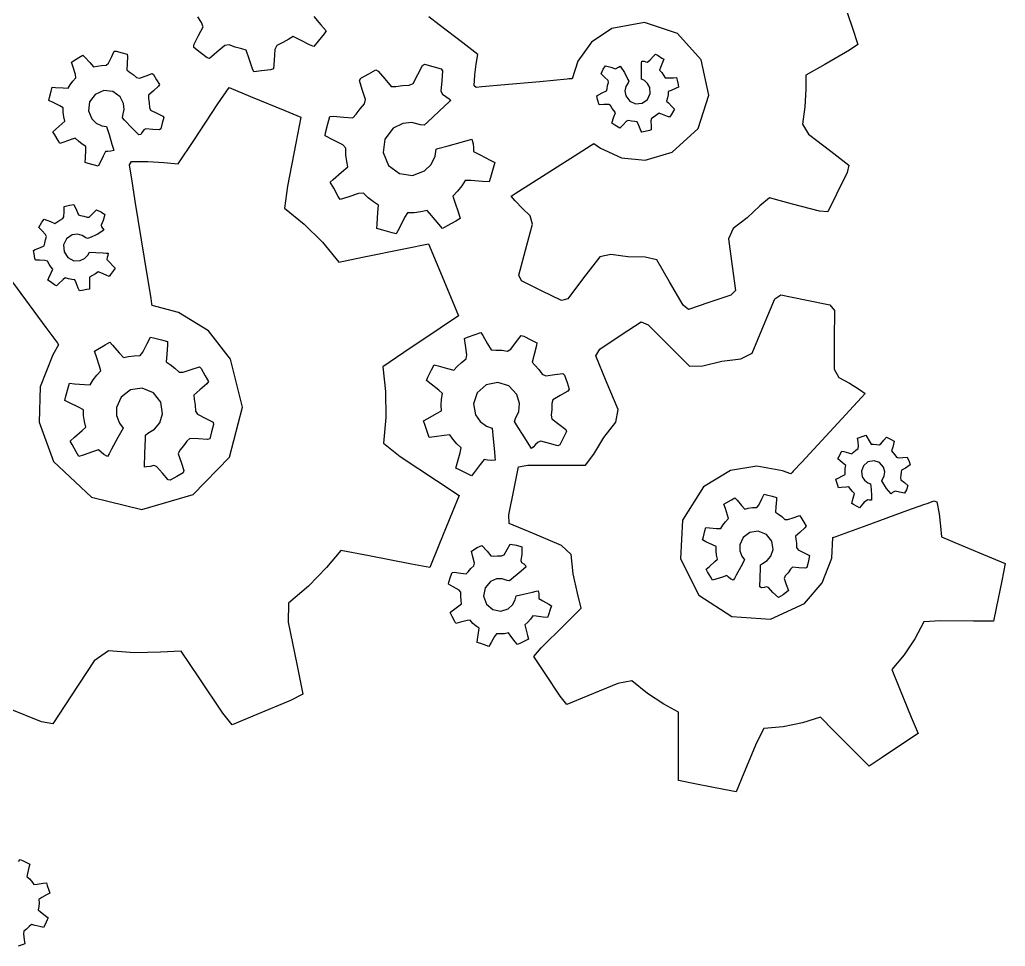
# Model space of a CAD drawing. Header units: metres. Extents: x 300 to 1036, y 0 to 304.
# Drawn here: x 404.55 to 419.66, y 186.2 to 200.4 of the extents above; entities that cross this region are included whole.
import ezdxf

# ---------------------------------------------------------------- set-up
doc = ezdxf.new("R2010")
doc.units = ezdxf.units.M

msp = doc.modelspace()

# ---------------------------------------------------------------- linework, layer by layer
at = {"layer": 'COMPONENT2'}
for p, q in [((417.193, 200.646), (417.314, 200.288)), ((407.337, 200.359), (407.283, 200.446)), ((409.059, 200.453), (409.169, 200.325)), ((410.984, 200.322), (410.824, 200.447)), ((407.293, 200.162), (407.361, 200.294)), ((407.361, 200.294), (407.337, 200.359)), ((409.169, 200.325), (409.247, 200.233)), ((411.343, 200.046), (410.984, 200.322)), ((413.629, 200.27), (413.32, 200.061)), ((414.132, 200.36), (413.629, 200.27)), ((414.638, 200.19), (414.132, 200.36)), ((417.314, 200.288), (417.403, 200.025)), ((407.221, 200.02), (407.293, 200.162)), ((408.674, 200.105), (408.586, 200.053)), ((408.744, 200.148), (408.674, 200.105)), ((408.857, 200.091), (408.744, 200.148)), ((409.217, 200.188), (409.127, 200.075)), ((409.247, 200.233), (409.217, 200.188)), ((415, 199.789), (414.638, 200.19)), ((407.219, 199.979), (407.221, 200.02)), ((407.316, 199.902), (407.219, 199.979)), ((407.693, 200.008), (407.57, 199.903)), ((407.759, 200.018), (407.693, 200.008)), ((407.856, 199.983), (407.759, 200.018)), ((407.955, 199.959), (407.856, 199.983)), ((408.024, 199.936), (407.955, 199.959)), ((408.493, 200.01), (408.462, 199.948)), ((408.586, 200.053), (408.493, 200.01)), ((409.006, 200.014), (408.857, 200.091)), ((409.062, 199.991), (409.006, 200.014)), ((409.127, 200.075), (409.062, 199.991)), ((411.576, 199.868), (411.343, 200.046)), ((413.32, 200.061), (413.108, 199.766)), ((417.403, 200.025), (417.274, 199.936)), ((405.373, 199.773), (405.458, 199.823)), ((405.458, 199.823), (405.52, 199.859)), ((405.52, 199.859), (405.55, 199.831)), ((405.55, 199.831), (405.625, 199.745)), ((405.911, 199.737), (405.96, 199.839)), ((405.96, 199.839), (406, 199.92)), ((406, 199.92), (406.03, 199.919)), ((406.03, 199.919), (406.123, 199.894)), ((406.123, 199.894), (406.199, 199.874)), ((406.204, 199.841), (406.197, 199.73)), ((406.199, 199.874), (406.204, 199.841)), ((407.423, 199.818), (407.316, 199.902)), ((407.461, 199.81), (407.423, 199.818)), ((407.57, 199.903), (407.461, 199.81)), ((408.067, 199.804), (408.024, 199.936)), ((408.117, 199.649), (408.067, 199.804)), ((408.462, 199.948), (408.449, 199.783)), ((411.551, 199.722), (411.576, 199.868)), ((414.217, 199.789), (414.274, 199.849)), ((414.274, 199.849), (414.301, 199.876)), ((414.301, 199.876), (414.338, 199.852)), ((414.338, 199.852), (414.398, 199.814)), ((414.398, 199.814), (414.426, 199.796)), ((417.274, 199.936), (416.894, 199.717)), ((405.342, 199.752), (405.373, 199.773)), ((405.369, 199.674), (405.342, 199.752)), ((405.407, 199.565), (405.369, 199.674)), ((405.625, 199.745), (405.682, 199.68)), ((405.682, 199.68), (405.737, 199.69)), ((405.737, 199.69), (405.806, 199.702)), ((405.806, 199.702), (405.876, 199.705)), ((405.876, 199.705), (405.911, 199.737)), ((406.197, 199.73), (406.192, 199.636)), ((408.141, 199.606), (408.117, 199.649)), ((408.439, 199.651), (408.396, 199.636)), ((408.449, 199.783), (408.439, 199.651)), ((410.654, 199.564), (410.724, 199.702)), ((410.724, 199.702), (410.758, 199.72)), ((410.758, 199.72), (410.884, 199.684)), ((410.884, 199.684), (411.011, 199.648)), ((411.011, 199.648), (411.033, 199.617)), ((411.529, 199.556), (411.551, 199.722)), ((413.108, 199.766), (413.019, 199.498)), ((413.496, 199.645), (413.53, 199.698)), ((413.53, 199.698), (413.615, 199.677)), ((413.615, 199.677), (413.686, 199.65)), ((413.686, 199.65), (413.733, 199.673)), ((413.733, 199.673), (413.757, 199.691)), ((413.757, 199.691), (413.823, 199.595)), ((414.084, 199.585), (414.086, 199.695)), ((414.086, 199.695), (414.087, 199.738)), ((414.087, 199.738), (414.088, 199.765)), ((414.088, 199.765), (414.123, 199.765)), ((414.123, 199.765), (414.153, 199.757)), ((414.153, 199.757), (414.179, 199.75)), ((414.179, 199.75), (414.217, 199.789)), ((414.377, 199.671), (414.363, 199.631)), ((414.407, 199.749), (414.377, 199.671)), ((414.426, 199.796), (414.407, 199.749)), ((415.116, 199.245), (415, 199.789)), ((416.894, 199.717), (416.606, 199.551)), ((405.365, 199.462), (405.412, 199.514)), ((405.412, 199.514), (405.407, 199.565)), ((406.192, 199.636), (406.23, 199.604)), ((406.23, 199.604), (406.287, 199.564)), ((406.287, 199.564), (406.339, 199.518)), ((406.339, 199.518), (406.384, 199.508)), ((406.384, 199.508), (406.488, 199.544)), ((406.488, 199.544), (406.58, 199.576)), ((406.58, 199.576), (406.602, 199.561)), ((406.602, 199.561), (406.649, 199.481)), ((408.256, 199.62), (408.141, 199.606)), ((408.396, 199.636), (408.256, 199.62)), ((409.759, 199.473), (409.781, 199.505)), ((409.781, 199.505), (409.901, 199.572)), ((409.901, 199.572), (410.01, 199.634)), ((410.01, 199.634), (410.047, 199.615)), ((410.047, 199.615), (410.151, 199.494)), ((410.583, 199.425), (410.654, 199.564)), ((411.033, 199.617), (411.021, 199.465)), ((411.517, 199.387), (411.529, 199.556)), ((413.019, 199.498), (412.972, 199.494)), ((413.465, 199.574), (413.496, 199.645)), ((413.519, 199.523), (413.465, 199.574)), ((413.573, 199.471), (413.519, 199.523)), ((413.823, 199.595), (413.875, 199.488)), ((414.082, 199.493), (414.084, 199.585)), ((414.363, 199.631), (414.395, 199.594)), ((414.395, 199.594), (414.424, 199.554)), ((414.424, 199.554), (414.447, 199.511)), ((414.447, 199.511), (414.494, 199.512)), ((414.494, 199.512), (414.577, 199.514)), ((414.577, 199.514), (414.622, 199.515)), ((414.622, 199.515), (414.63, 199.478)), ((416.606, 199.551), (416.602, 199.338)), ((405.032, 199.306), (405.048, 199.368)), ((405.048, 199.368), (405.098, 199.366)), ((405.098, 199.366), (405.214, 199.359)), ((405.214, 199.359), (405.291, 199.354)), ((405.291, 199.354), (405.323, 199.405)), ((405.323, 199.405), (405.365, 199.462)), ((406.68, 199.383), (406.599, 199.311)), ((406.649, 199.481), (406.692, 199.408)), ((406.692, 199.408), (406.68, 199.383)), ((407.59, 199.113), (407.759, 199.362)), ((407.759, 199.362), (408.089, 199.227)), ((409.803, 199.335), (409.759, 199.473)), ((410.151, 199.494), (410.248, 199.38)), ((410.248, 199.38), (410.318, 199.377)), ((410.318, 199.377), (410.419, 199.394)), ((410.419, 199.394), (410.521, 199.399)), ((410.521, 199.399), (410.583, 199.425)), ((411.021, 199.465), (411.009, 199.307)), ((411.551, 199.365), (411.517, 199.387)), ((411.636, 199.373), (411.551, 199.365)), ((411.695, 199.378), (411.636, 199.373)), ((411.928, 199.399), (411.695, 199.378)), ((412.523, 199.453), (411.928, 199.399)), ((412.946, 199.491), (412.523, 199.453)), ((412.972, 199.494), (412.946, 199.491)), ((413.558, 199.343), (413.564, 199.392)), ((413.564, 199.392), (413.576, 199.439)), ((413.576, 199.439), (413.573, 199.471)), ((413.844, 199.378), (413.83, 199.313)), ((413.879, 199.435), (413.844, 199.378)), ((413.875, 199.488), (413.889, 199.46)), ((413.889, 199.46), (413.879, 199.435)), ((414.129, 199.471), (414.082, 199.493)), ((414.179, 199.426), (414.129, 199.471)), ((414.211, 199.366), (414.179, 199.426)), ((414.217, 199.272), (414.211, 199.366)), ((414.615, 199.352), (414.538, 199.319)), ((414.654, 199.369), (414.615, 199.352)), ((414.63, 199.478), (414.645, 199.408)), ((414.645, 199.408), (414.654, 199.369)), ((404.996, 199.166), (405.006, 199.209)), ((405.006, 199.209), (405.032, 199.306)), ((405.705, 199.258), (405.622, 199.145)), ((405.838, 199.316), (405.705, 199.258)), ((405.976, 199.301), (405.838, 199.316)), ((406.09, 199.219), (405.976, 199.301)), ((406.143, 199.119), (406.09, 199.219)), ((406.523, 199.244), (406.522, 199.197)), ((406.522, 199.197), (406.534, 199.128)), ((406.599, 199.311), (406.523, 199.244)), ((408.089, 199.227), (408.616, 199.011)), ((409.854, 199.181), (409.803, 199.335)), ((411.009, 199.307), (411.031, 199.26)), ((411.031, 199.26), (411.083, 199.227)), ((411.083, 199.227), (411.134, 199.189)), ((413.398, 199.237), (413.481, 199.283)), ((413.411, 199.179), (413.398, 199.237)), ((413.481, 199.283), (413.547, 199.311)), ((413.547, 199.311), (413.558, 199.343)), ((413.83, 199.313), (413.844, 199.234)), ((413.844, 199.234), (413.903, 199.154)), ((414.176, 199.182), (414.217, 199.272)), ((414.483, 199.203), (414.469, 199.156)), ((414.491, 199.252), (414.483, 199.203)), ((414.494, 199.3), (414.491, 199.252)), ((414.538, 199.319), (414.494, 199.3)), ((414.952, 198.737), (415.116, 199.245)), ((416.602, 199.338), (416.591, 199.068)), ((405.061, 199.134), (404.996, 199.166)), ((405.166, 199.083), (405.061, 199.134)), ((405.216, 199.054), (405.166, 199.083)), ((405.218, 198.984), (405.216, 199.054)), ((405.622, 199.145), (405.604, 199.007)), ((406.152, 199.025), (406.143, 199.119)), ((406.534, 199.128), (406.539, 199.059)), ((406.539, 199.059), (406.557, 199.018)), ((407.22, 198.553), (407.59, 199.113)), ((409.768, 199.039), (409.838, 199.115)), ((409.838, 199.115), (409.854, 199.181)), ((411.141, 199.147), (410.983, 199)), ((411.134, 199.189), (411.162, 199.166)), ((411.162, 199.166), (411.141, 199.147)), ((413.436, 199.1), (413.411, 199.179)), ((413.506, 199.101), (413.436, 199.1)), ((413.583, 199.103), (413.506, 199.101)), ((413.611, 199.087), (413.583, 199.103)), ((413.637, 199.044), (413.611, 199.087)), ((413.666, 199.005), (413.637, 199.044)), ((413.903, 199.154), (413.993, 199.114)), ((413.993, 199.114), (414.095, 199.124)), ((414.095, 199.124), (414.176, 199.182)), ((414.469, 199.156), (414.496, 199.126)), ((414.496, 199.126), (414.556, 199.068)), ((414.556, 199.068), (414.593, 199.032)), ((416.591, 199.068), (416.552, 198.803)), ((405.228, 198.915), (405.218, 198.984)), ((405.244, 198.849), (405.228, 198.915)), ((405.604, 199.007), (405.653, 198.883)), ((406.127, 198.896), (406.13, 198.934)), ((406.158, 198.864), (406.127, 198.896)), ((406.13, 198.934), (406.152, 199.025)), ((406.557, 199.018), (406.652, 198.972)), ((406.652, 198.972), (406.746, 198.926)), ((406.759, 198.903), (406.736, 198.818)), ((406.746, 198.926), (406.759, 198.903)), ((408.616, 199.011), (408.863, 198.907)), ((408.863, 198.907), (408.785, 198.51)), ((409.275, 198.805), (409.307, 198.918)), ((409.307, 198.918), (409.356, 198.924)), ((409.356, 198.924), (409.52, 198.911)), ((409.52, 198.911), (409.659, 198.9)), ((409.659, 198.9), (409.707, 198.955)), ((409.707, 198.955), (409.768, 199.039)), ((410.983, 199), (410.801, 198.831)), ((413.628, 198.816), (413.661, 198.913)), ((413.661, 198.913), (413.685, 198.975)), ((413.685, 198.975), (413.666, 199.005)), ((414.28, 198.913), (414.237, 198.888)), ((414.32, 198.942), (414.28, 198.913)), ((414.353, 198.969), (414.32, 198.942)), ((414.404, 198.949), (414.353, 198.969)), ((414.481, 198.919), (414.404, 198.949)), ((414.514, 198.907), (414.481, 198.919)), ((414.539, 198.946), (414.514, 198.907)), ((414.577, 199.005), (414.539, 198.946)), ((414.593, 199.032), (414.577, 199.005)), ((405.105, 198.726), (405.193, 198.804)), ((405.193, 198.804), (405.244, 198.849)), ((405.653, 198.883), (405.723, 198.815)), ((405.723, 198.815), (405.809, 198.777)), ((405.809, 198.777), (405.882, 198.768)), ((405.882, 198.768), (405.919, 198.644)), ((406.275, 198.742), (406.158, 198.864)), ((406.376, 198.637), (406.275, 198.742)), ((406.736, 198.818), (406.713, 198.731)), ((409.237, 198.669), (409.275, 198.805)), ((410.423, 198.814), (410.274, 198.739)), ((410.562, 198.826), (410.423, 198.814)), ((410.696, 198.791), (410.562, 198.826)), ((410.752, 198.785), (410.696, 198.791)), ((410.801, 198.831), (410.752, 198.785)), ((413.675, 198.786), (413.628, 198.816)), ((413.753, 198.742), (413.675, 198.786)), ((413.797, 198.788), (413.753, 198.742)), ((413.852, 198.846), (413.797, 198.788)), ((413.883, 198.86), (413.852, 198.846)), ((413.93, 198.847), (413.883, 198.86)), ((413.98, 198.84), (413.93, 198.847)), ((414.019, 198.835), (413.98, 198.84)), ((414.043, 198.779), (414.019, 198.835)), ((414.076, 198.704), (414.043, 198.779)), ((414.237, 198.888), (414.229, 198.852)), ((414.229, 198.852), (414.231, 198.771)), ((414.231, 198.771), (414.232, 198.713)), ((416.552, 198.803), (416.645, 198.648)), ((405.06, 198.686), (405.105, 198.726)), ((405.088, 198.638), (405.06, 198.686)), ((405.139, 198.551), (405.088, 198.638)), ((405.919, 198.644), (405.964, 198.495)), ((406.405, 198.643), (406.376, 198.637)), ((406.429, 198.677), (406.405, 198.643)), ((406.452, 198.714), (406.429, 198.677)), ((406.482, 198.729), (406.452, 198.714)), ((406.59, 198.722), (406.482, 198.729)), ((406.693, 198.716), (406.59, 198.722)), ((406.713, 198.731), (406.693, 198.716)), ((409.234, 198.624), (409.237, 198.669)), ((409.353, 198.563), (409.234, 198.624)), ((410.274, 198.739), (410.149, 198.572)), ((414.089, 198.679), (414.076, 198.704)), ((414.139, 198.69), (414.089, 198.679)), ((414.207, 198.705), (414.139, 198.69)), ((414.232, 198.713), (414.207, 198.705)), ((414.557, 198.37), (414.952, 198.737)), ((416.645, 198.648), (416.989, 198.385)), ((405.166, 198.505), (405.139, 198.551)), ((405.226, 198.525), (405.166, 198.505)), ((405.337, 198.564), (405.226, 198.525)), ((405.399, 198.586), (405.337, 198.564)), ((405.449, 198.539), (405.399, 198.586)), ((405.505, 198.496), (405.449, 198.539)), ((405.563, 198.461), (405.505, 198.496)), ((405.563, 198.401), (405.563, 198.461)), ((405.964, 198.495), (405.982, 198.436)), ((406.98, 198.191), (407.22, 198.553)), ((408.785, 198.51), (408.656, 197.85)), ((409.502, 198.487), (409.353, 198.563)), ((409.548, 198.435), (409.502, 198.487)), ((410.149, 198.572), (410.123, 198.368)), ((410.962, 198.427), (411.12, 198.471)), ((411.12, 198.471), (411.341, 198.533)), ((411.341, 198.533), (411.428, 198.558)), ((411.428, 198.558), (411.482, 198.573)), ((411.482, 198.573), (411.504, 198.502)), ((411.504, 198.502), (411.507, 198.438)), ((413.168, 198.385), (413.314, 198.478)), ((413.314, 198.478), (413.356, 198.505)), ((413.356, 198.505), (413.455, 198.436)), ((405.556, 198.283), (405.563, 198.401)), ((405.829, 198.312), (405.778, 198.206)), ((405.863, 198.38), (405.829, 198.312)), ((405.901, 198.382), (405.863, 198.38)), ((405.945, 198.385), (405.901, 198.382)), ((405.992, 198.4), (405.945, 198.385)), ((405.982, 198.436), (405.992, 198.4)), ((409.552, 198.332), (409.548, 198.435)), ((409.567, 198.229), (409.552, 198.332)), ((410.123, 198.368), (410.205, 198.17)), ((410.861, 198.185), (410.92, 198.312)), ((410.92, 198.312), (410.935, 198.419)), ((410.935, 198.419), (410.962, 198.427)), ((411.507, 198.438), (411.508, 198.38)), ((411.508, 198.38), (411.608, 198.329)), ((411.608, 198.329), (411.764, 198.25)), ((412.622, 198.039), (413.168, 198.385)), ((413.455, 198.436), (413.779, 198.284)), ((414.141, 198.249), (414.557, 198.37)), ((416.989, 198.385), (417.265, 198.174)), ((405.552, 198.212), (405.556, 198.283)), ((405.597, 198.2), (405.552, 198.212)), ((405.694, 198.174), (405.597, 198.2)), ((405.754, 198.159), (405.694, 198.174)), ((405.778, 198.206), (405.754, 198.159)), ((406.234, 198.176), (406.263, 198.229)), ((406.254, 198.051), (406.234, 198.176)), ((406.263, 198.229), (406.513, 198.229)), ((406.513, 198.229), (406.761, 198.213)), ((406.761, 198.213), (406.98, 198.191)), ((409.483, 198.065), (409.58, 198.148)), ((409.58, 198.148), (409.567, 198.229)), ((410.205, 198.17), (410.371, 198.044)), ((410.758, 198.084), (410.861, 198.185)), ((411.764, 198.25), (411.833, 198.214)), ((411.833, 198.214), (411.808, 198.125)), ((413.779, 198.284), (414.141, 198.249)), ((417.265, 198.174), (417.237, 198.059)), ((406.267, 197.965), (406.254, 198.051)), ((409.354, 197.955), (409.483, 198.065)), ((410.371, 198.044), (410.574, 198.015)), ((410.574, 198.015), (410.758, 198.084)), ((411.808, 198.125), (411.768, 197.982)), ((412.149, 197.739), (412.622, 198.039)), ((417.237, 198.059), (417.074, 197.729)), ((406.322, 197.623), (406.267, 197.965)), ((408.656, 197.85), (408.608, 197.515)), ((409.311, 197.913), (409.354, 197.955)), ((409.364, 197.819), (409.311, 197.913)), ((411.327, 197.854), (411.263, 197.773)), ((411.381, 197.94), (411.327, 197.854)), ((411.469, 197.937), (411.381, 197.94)), ((411.644, 197.924), (411.469, 197.937)), ((411.748, 197.916), (411.644, 197.924)), ((411.768, 197.982), (411.748, 197.916)), ((409.435, 197.692), (409.364, 197.819)), ((409.465, 197.647), (409.435, 197.692)), ((409.581, 197.684), (409.465, 197.647)), ((409.743, 197.737), (409.581, 197.684)), ((409.819, 197.744), (409.743, 197.737)), ((409.895, 197.672), (409.819, 197.744)), ((411.263, 197.773), (411.192, 197.7)), ((411.192, 197.7), (411.222, 197.608)), ((412.087, 197.7), (412.149, 197.739)), ((412.147, 197.628), (412.087, 197.7)), ((417.074, 197.729), (416.94, 197.457)), ((405.229, 197.464), (405.231, 197.537)), ((405.231, 197.537), (405.315, 197.561)), ((405.315, 197.561), (405.377, 197.572)), ((405.377, 197.572), (405.421, 197.483)), ((406.463, 196.749), (406.322, 197.623)), ((409.977, 197.61), (409.895, 197.672)), ((410.052, 197.561), (409.977, 197.61)), ((410.043, 197.447), (410.052, 197.561)), ((411.222, 197.608), (411.277, 197.442)), ((412.259, 197.508), (412.147, 197.628)), ((415.9, 197.55), (415.706, 197.367)), ((416.049, 197.67), (415.9, 197.55)), ((416.398, 197.576), (416.049, 197.67)), ((416.812, 197.465), (416.398, 197.576)), ((405.21, 197.354), (405.228, 197.382)), ((405.228, 197.382), (405.229, 197.464)), ((405.421, 197.483), (405.449, 197.412)), ((405.449, 197.412), (405.481, 197.399)), ((405.481, 197.399), (405.533, 197.391)), ((405.533, 197.391), (405.582, 197.377)), ((405.616, 197.378), (405.672, 197.433)), ((405.672, 197.433), (405.729, 197.487)), ((405.729, 197.487), (405.802, 197.452)), ((405.802, 197.452), (405.857, 197.414)), ((405.857, 197.414), (405.831, 197.325)), ((408.608, 197.515), (408.914, 197.269)), ((410.029, 197.275), (410.043, 197.447)), ((410.495, 197.441), (410.451, 197.369)), ((410.598, 197.443), (410.495, 197.441)), ((410.701, 197.456), (410.598, 197.443)), ((410.798, 197.478), (410.701, 197.456)), ((410.863, 197.401), (410.798, 197.478)), ((410.976, 197.269), (410.863, 197.401)), ((411.277, 197.442), (411.306, 197.353)), ((412.378, 197.397), (412.259, 197.508)), ((412.412, 197.269), (412.378, 197.397)), ((416.94, 197.457), (416.812, 197.465)), ((404.841, 197.219), (404.89, 197.299)), ((404.89, 197.299), (404.924, 197.347)), ((404.924, 197.347), (405.024, 197.309)), ((405.024, 197.309), (405.089, 197.28)), ((405.089, 197.28), (405.121, 197.299)), ((405.121, 197.299), (405.164, 197.329)), ((405.164, 197.329), (405.21, 197.354)), ((405.582, 197.377), (405.616, 197.378)), ((405.831, 197.325), (405.799, 197.252)), ((405.799, 197.252), (405.802, 197.226)), ((408.914, 197.269), (409.195, 196.99)), ((410.025, 197.201), (410.029, 197.275)), ((410.451, 197.369), (410.372, 197.214)), ((411.034, 197.201), (410.976, 197.269)), ((411.106, 197.242), (411.034, 197.201)), ((411.236, 197.314), (411.106, 197.242)), ((411.306, 197.353), (411.236, 197.314)), ((412.305, 196.871), (412.412, 197.269)), ((415.706, 197.367), (415.491, 197.203)), ((404.887, 197.17), (404.841, 197.219)), ((404.946, 197.11), (404.887, 197.17)), ((404.959, 197.077), (404.946, 197.11)), ((405.355, 197.103), (405.268, 197.043)), ((405.438, 197.114), (405.355, 197.103)), ((405.507, 197.096), (405.438, 197.114)), ((405.565, 197.058), (405.507, 197.096)), ((405.736, 197.11), (405.622, 197.059)), ((405.84, 197.175), (405.736, 197.11)), ((405.802, 197.226), (405.822, 197.202)), ((405.822, 197.202), (405.84, 197.175)), ((410.117, 197.175), (410.025, 197.201)), ((410.259, 197.135), (410.117, 197.175)), ((410.323, 197.118), (410.259, 197.135)), ((410.372, 197.214), (410.323, 197.118)), ((415.491, 197.203), (415.42, 197.044)), ((404.867, 196.912), (404.927, 196.935)), ((404.927, 196.935), (404.934, 196.976)), ((404.934, 196.976), (404.944, 197.027)), ((404.944, 197.027), (404.959, 197.077)), ((405.268, 197.043), (405.222, 196.951)), ((405.222, 196.951), (405.229, 196.843)), ((405.591, 197.046), (405.565, 197.058)), ((405.622, 197.059), (405.591, 197.046)), ((409.195, 196.99), (409.442, 196.688)), ((410.466, 196.896), (410.818, 196.968)), ((410.818, 196.968), (410.936, 196.686)), ((415.42, 197.044), (415.475, 196.625)), ((404.76, 196.867), (404.788, 196.881)), ((404.77, 196.814), (404.76, 196.867)), ((404.783, 196.742), (404.77, 196.814)), ((404.788, 196.881), (404.867, 196.912)), ((405.229, 196.843), (405.287, 196.755)), ((405.544, 196.742), (405.593, 196.792)), ((405.593, 196.792), (405.618, 196.841)), ((405.618, 196.841), (405.715, 196.835)), ((405.715, 196.835), (405.83, 196.828)), ((405.83, 196.828), (405.876, 196.826)), ((405.876, 196.826), (405.904, 196.824)), ((405.903, 196.787), (405.893, 196.756)), ((405.904, 196.824), (405.903, 196.787)), ((409.808, 196.762), (410.466, 196.896)), ((412.202, 196.488), (412.305, 196.871)), ((413.612, 196.801), (413.443, 196.766)), ((413.875, 196.768), (413.612, 196.801)), ((404.79, 196.715), (404.783, 196.742)), ((404.851, 196.714), (404.79, 196.715)), ((404.937, 196.713), (404.851, 196.714)), ((404.974, 196.703), (404.937, 196.713)), ((404.999, 196.656), (404.974, 196.703)), ((405.028, 196.613), (404.999, 196.656)), ((405.287, 196.755), (405.379, 196.708)), ((405.379, 196.708), (405.478, 196.71)), ((405.478, 196.71), (405.544, 196.742)), ((405.893, 196.756), (405.884, 196.728)), ((405.884, 196.728), (405.924, 196.687)), ((405.924, 196.687), (405.985, 196.624)), ((406.563, 196.126), (406.463, 196.749)), ((409.442, 196.688), (409.808, 196.762)), ((410.936, 196.686), (411.157, 196.158)), ((413.443, 196.766), (413.197, 196.443)), ((414.143, 196.762), (413.875, 196.768)), ((414.319, 196.722), (414.143, 196.762)), ((414.514, 196.385), (414.319, 196.722)), ((415.475, 196.625), (415.525, 196.253)), ((404.997, 196.445), (405.032, 196.524)), ((405.055, 196.578), (405.028, 196.613)), ((405.032, 196.524), (405.055, 196.578)), ((405.668, 196.479), (405.622, 196.456)), ((405.711, 196.507), (405.668, 196.479)), ((405.752, 196.539), (405.711, 196.507)), ((405.793, 196.523), (405.752, 196.539)), ((405.874, 196.488), (405.793, 196.523)), ((405.923, 196.467), (405.874, 196.488)), ((405.943, 196.496), (405.923, 196.467)), ((405.986, 196.557), (405.943, 196.496)), ((405.985, 196.624), (406.012, 196.595)), ((406.012, 196.595), (405.986, 196.557)), ((412.244, 196.398), (412.202, 196.488)), ((404.383, 196.457), (404.95, 195.686)), ((404.983, 196.411), (404.997, 196.445)), ((405.023, 196.383), (404.983, 196.411)), ((405.084, 196.34), (405.023, 196.383)), ((405.112, 196.322), (405.084, 196.34)), ((405.151, 196.36), (405.112, 196.322)), ((405.214, 196.42), (405.151, 196.36)), ((405.247, 196.447), (405.214, 196.42)), ((405.296, 196.431), (405.247, 196.447)), ((405.347, 196.42), (405.296, 196.431)), ((405.397, 196.415), (405.347, 196.42)), ((405.416, 196.368), (405.397, 196.415)), ((405.448, 196.286), (405.416, 196.368)), ((405.621, 196.407), (405.62, 196.319)), ((405.622, 196.456), (405.621, 196.407)), ((412.553, 196.246), (412.244, 196.398)), ((413.197, 196.443), (412.953, 196.125)), ((414.721, 196.026), (414.514, 196.385)), ((405.464, 196.244), (405.448, 196.286)), ((405.505, 196.251), (405.464, 196.244)), ((405.579, 196.265), (405.505, 196.251)), ((405.619, 196.272), (405.579, 196.265)), ((405.62, 196.319), (405.619, 196.272)), ((412.858, 196.096), (412.553, 196.246)), ((415.452, 196.181), (415.115, 196.067)), ((415.525, 196.253), (415.452, 196.181)), ((416.127, 196.125), (416.222, 196.184)), ((416.222, 196.184), (416.594, 196.108)), ((406.569, 196.088), (406.563, 196.126)), ((406.575, 196.049), (406.569, 196.088)), ((406.58, 196.02), (406.575, 196.049)), ((411.157, 196.158), (411.28, 195.864)), ((412.953, 196.125), (412.858, 196.096)), ((414.807, 195.962), (414.721, 196.026)), ((415.115, 196.067), (414.807, 195.962)), ((415.955, 195.711), (416.127, 196.125)), ((416.594, 196.108), (416.971, 196.032)), ((416.971, 196.032), (417.042, 195.947)), ((406.985, 195.916), (406.58, 196.02)), ((407.443, 195.632), (406.985, 195.916)), ((417.042, 195.947), (417.04, 195.504)), ((411.28, 195.864), (410.996, 195.672)), ((413.774, 195.57), (414.077, 195.771)), ((414.077, 195.771), (414.189, 195.727)), ((414.189, 195.727), (414.515, 195.398)), ((404.95, 195.686), (405.102, 195.48)), ((407.784, 195.197), (407.443, 195.632)), ((410.996, 195.672), (410.44, 195.299)), ((411.414, 195.536), (411.534, 195.576)), ((411.534, 195.576), (411.622, 195.606)), ((411.622, 195.606), (411.651, 195.563)), ((413.443, 195.35), (413.774, 195.57)), ((415.781, 195.292), (415.955, 195.711)), ((405.145, 195.42), (405.055, 195.267)), ((405.102, 195.48), (405.122, 195.452)), ((405.122, 195.452), (405.145, 195.42)), ((405.747, 195.353), (405.859, 195.418)), ((405.859, 195.418), (405.931, 195.459)), ((405.931, 195.459), (405.975, 195.412)), ((406.44, 195.307), (406.506, 195.441)), ((406.506, 195.441), (406.553, 195.536)), ((406.553, 195.536), (406.601, 195.528)), ((406.601, 195.528), (406.724, 195.494)), ((406.724, 195.494), (406.814, 195.47)), ((406.814, 195.417), (406.804, 195.269)), ((406.814, 195.47), (406.814, 195.417)), ((411.371, 195.517), (411.414, 195.536)), ((411.385, 195.413), (411.371, 195.517)), ((411.651, 195.563), (411.724, 195.436)), ((411.724, 195.436), (411.78, 195.34)), ((412.081, 195.353), (412.169, 195.468)), ((412.169, 195.468), (412.24, 195.56)), ((412.24, 195.56), (412.278, 195.55)), ((412.278, 195.55), (412.388, 195.496)), ((412.388, 195.496), (412.479, 195.451)), ((412.479, 195.451), (412.476, 195.408)), ((417.04, 195.504), (417.038, 195.044)), ((405.055, 195.267), (404.863, 194.772)), ((405.697, 195.323), (405.747, 195.353)), ((405.727, 195.234), (405.697, 195.323)), ((405.975, 195.412), (406.074, 195.298)), ((406.074, 195.298), (406.14, 195.222)), ((406.398, 195.256), (406.44, 195.307)), ((406.804, 195.269), (406.797, 195.157)), ((410.44, 195.299), (410.117, 195.082)), ((411.404, 195.266), (411.385, 195.413)), ((411.398, 195.201), (411.404, 195.266)), ((411.78, 195.34), (411.851, 195.338)), ((411.851, 195.338), (411.941, 195.335)), ((411.941, 195.335), (412.029, 195.322)), ((412.029, 195.322), (412.081, 195.353)), ((412.439, 195.27), (412.408, 195.153)), ((412.476, 195.408), (412.439, 195.27)), ((413.385, 195.252), (413.443, 195.35)), ((414.515, 195.398), (414.822, 195.089)), ((415.608, 195.206), (415.781, 195.292)), ((405.775, 195.09), (405.727, 195.234)), ((406.14, 195.222), (406.216, 195.239)), ((406.216, 195.239), (406.306, 195.252)), ((406.306, 195.252), (406.398, 195.256)), ((406.797, 195.157), (406.856, 195.116)), ((406.856, 195.116), (406.929, 195.062)), ((407.968, 194.462), (407.784, 195.197)), ((411.258, 195.086), (411.325, 195.147)), ((411.325, 195.147), (411.398, 195.201)), ((412.408, 195.153), (412.448, 195.104)), ((413.545, 194.863), (413.385, 195.252)), ((415.024, 195.096), (415.314, 195.167)), ((415.314, 195.167), (415.608, 195.206)), ((405.731, 194.952), (405.793, 195.018)), ((405.793, 195.018), (405.775, 195.09)), ((406.929, 195.062), (406.996, 195.001)), ((406.996, 195.001), (407.057, 194.998)), ((407.057, 194.998), (407.195, 195.045)), ((407.195, 195.045), (407.306, 195.082)), ((407.306, 195.082), (407.333, 195.053)), ((407.333, 195.053), (407.395, 194.945)), ((410.117, 195.082), (410.16, 194.701)), ((410.81, 194.922), (410.866, 195.036)), ((410.866, 195.036), (410.903, 195.111)), ((410.903, 195.111), (410.965, 195.095)), ((410.965, 195.095), (411.109, 195.057)), ((411.109, 195.057), (411.205, 195.031)), ((411.205, 195.031), (411.258, 195.086)), ((412.448, 195.104), (412.509, 195.039)), ((412.509, 195.039), (412.563, 194.967)), ((412.563, 194.967), (412.616, 194.943)), ((412.756, 194.962), (412.88, 194.978)), ((412.88, 194.978), (412.904, 194.954)), ((414.822, 195.089), (415.024, 195.096)), ((417.038, 195.044), (417.112, 194.915)), ((405.293, 194.758), (405.312, 194.828)), ((405.312, 194.828), (405.39, 194.822)), ((405.39, 194.822), (405.543, 194.812)), ((405.543, 194.812), (405.631, 194.806)), ((405.631, 194.806), (405.677, 194.88)), ((405.677, 194.88), (405.731, 194.952)), ((407.42, 194.822), (407.311, 194.727)), ((407.395, 194.945), (407.446, 194.856)), ((407.446, 194.856), (407.42, 194.822)), ((410.785, 194.87), (410.81, 194.922)), ((410.859, 194.813), (410.785, 194.87)), ((410.978, 194.721), (410.859, 194.813)), ((411.882, 194.842), (411.7, 194.804)), ((412.051, 194.788), (411.882, 194.842)), ((412.616, 194.943), (412.756, 194.962)), ((412.904, 194.954), (412.943, 194.842)), ((412.943, 194.842), (412.977, 194.739)), ((413.725, 194.427), (413.545, 194.863)), ((417.112, 194.915), (417.272, 194.829)), ((417.272, 194.829), (417.427, 194.732)), ((404.863, 194.772), (404.848, 194.234)), ((405.259, 194.632), (405.293, 194.758)), ((406.247, 194.726), (406.104, 194.617)), ((406.427, 194.752), (406.247, 194.726)), ((406.602, 194.682), (406.427, 194.752)), ((406.713, 194.541), (406.602, 194.682)), ((407.311, 194.727), (407.219, 194.647)), ((410.16, 194.701), (410.165, 194.303)), ((411.033, 194.672), (410.978, 194.721)), ((411.018, 194.584), (411.033, 194.672)), ((411.566, 194.683), (411.509, 194.514)), ((411.7, 194.804), (411.566, 194.683)), ((412.173, 194.655), (412.051, 194.788)), ((412.956, 194.71), (412.836, 194.641)), ((412.977, 194.739), (412.956, 194.71)), ((417.427, 194.732), (417.513, 194.671)), ((417.513, 194.671), (417.457, 194.611)), ((405.241, 194.565), (405.259, 194.632)), ((405.315, 194.528), (405.241, 194.565)), ((405.452, 194.46), (405.315, 194.528)), ((406.104, 194.617), (406.034, 194.459)), ((406.741, 194.361), (406.713, 194.541)), ((407.219, 194.647), (407.224, 194.583)), ((407.224, 194.583), (407.239, 194.494)), ((411.013, 194.495), (411.018, 194.584)), ((411.509, 194.514), (411.539, 194.346)), ((412.214, 194.517), (412.173, 194.655)), ((412.202, 194.396), (412.214, 194.517)), ((412.71, 194.517), (412.708, 194.428)), ((412.723, 194.576), (412.71, 194.517)), ((412.836, 194.641), (412.723, 194.576)), ((417.457, 194.611), (417.032, 194.151)), ((405.528, 194.423), (405.452, 194.46)), ((405.53, 194.334), (405.528, 194.423)), ((406.034, 194.459), (406.035, 194.333)), ((406.697, 194.222), (406.741, 194.361)), ((407.239, 194.494), (407.244, 194.403)), ((407.244, 194.403), (407.275, 194.353)), ((407.768, 193.697), (407.968, 194.462)), ((410.81, 194.289), (410.941, 194.365)), ((410.941, 194.365), (411.017, 194.408)), ((411.017, 194.408), (411.013, 194.495)), ((412.151, 194.288), (412.202, 194.396)), ((412.708, 194.428), (412.697, 194.34)), ((413.693, 194.234), (413.725, 194.427)), ((404.848, 194.234), (405.069, 193.631)), ((405.542, 194.245), (405.53, 194.334)), ((405.562, 194.158), (405.542, 194.245)), ((406.035, 194.333), (406.078, 194.218)), ((406.078, 194.218), (406.136, 194.143)), ((406.619, 194.127), (406.697, 194.222)), ((407.275, 194.353), (407.403, 194.289)), ((407.403, 194.289), (407.517, 194.233)), ((407.517, 194.233), (407.523, 194.199)), ((410.165, 194.303), (410.127, 193.909)), ((410.743, 194.251), (410.81, 194.289)), ((410.766, 194.183), (410.743, 194.251)), ((411.539, 194.346), (411.609, 194.243)), ((411.609, 194.243), (411.707, 194.172)), ((412.137, 194.241), (412.151, 194.288)), ((412.168, 194.192), (412.137, 194.241)), ((412.697, 194.34), (412.709, 194.283)), ((412.709, 194.283), (412.816, 194.201)), ((413.508, 193.996), (413.693, 194.234)), ((405.391, 194.003), (405.507, 194.104)), ((405.507, 194.104), (405.562, 194.158)), ((406.136, 194.143), (406.055, 193.995)), ((406.477, 194.033), (406.515, 194.065)), ((406.515, 194.065), (406.619, 194.127)), ((407.492, 194.083), (407.463, 193.977)), ((407.523, 194.199), (407.492, 194.083)), ((410.807, 194.061), (410.766, 194.183)), ((410.83, 193.995), (410.807, 194.061)), ((411.707, 194.172), (411.797, 194.142)), ((411.797, 194.142), (411.812, 193.977)), ((412.284, 194.01), (412.168, 194.192)), ((412.816, 194.201), (412.923, 194.119)), ((412.932, 194.088), (412.882, 193.986)), ((412.923, 194.119), (412.932, 194.088)), ((417.032, 194.151), (416.541, 193.621)), ((405.322, 193.942), (405.391, 194.003)), ((405.352, 193.889), (405.322, 193.942)), ((406.055, 193.995), (405.958, 193.818)), ((406.47, 193.757), (406.476, 193.975)), ((406.476, 193.975), (406.477, 194.033)), ((407.114, 193.942), (407.062, 193.868)), ((407.158, 193.984), (407.114, 193.942)), ((407.289, 193.975), (407.158, 193.984)), ((407.429, 193.965), (407.289, 193.975)), ((407.463, 193.977), (407.429, 193.965)), ((410.127, 193.909), (410.383, 193.708)), ((410.91, 194.006), (410.83, 193.995)), ((411.06, 194.026), (410.91, 194.006)), ((411.143, 194.037), (411.06, 194.026)), ((411.194, 193.965), (411.143, 194.037)), ((411.253, 193.898), (411.194, 193.965)), ((411.812, 193.977), (411.83, 193.778)), ((412.397, 193.831), (412.284, 194.01)), ((412.498, 193.928), (412.461, 193.888)), ((412.541, 193.939), (412.498, 193.928)), ((412.674, 193.904), (412.541, 193.939)), ((412.882, 193.986), (412.831, 193.883)), ((413.351, 193.743), (413.508, 193.996)), ((417.399, 193.989), (417.483, 194.017)), ((417.405, 193.936), (417.399, 193.989)), ((417.413, 193.862), (417.405, 193.936)), ((417.483, 194.017), (417.527, 194.031)), ((417.527, 194.031), (417.542, 194.009)), ((417.542, 194.009), (417.577, 193.944)), ((417.577, 193.944), (417.604, 193.895)), ((417.757, 193.898), (417.803, 193.955)), ((417.803, 193.955), (417.84, 194)), ((417.84, 194), (417.914, 193.966)), ((417.914, 193.966), (417.959, 193.942)), ((417.959, 193.942), (417.937, 193.851)), ((405.416, 193.777), (405.352, 193.889)), ((405.456, 193.707), (405.416, 193.777)), ((405.667, 193.777), (405.522, 193.728)), ((405.76, 193.808), (405.667, 193.777)), ((405.797, 193.774), (405.76, 193.808)), ((405.839, 193.736), (405.797, 193.774)), ((405.958, 193.818), (405.92, 193.749)), ((406.464, 193.543), (406.47, 193.757)), ((407.003, 193.801), (406.981, 193.747)), ((407.062, 193.868), (407.003, 193.801)), ((411.318, 193.838), (411.253, 193.898)), ((411.262, 193.617), (411.302, 193.764)), ((411.302, 193.764), (411.318, 193.838)), ((411.83, 193.778), (411.837, 193.7)), ((412.421, 193.851), (412.397, 193.831)), ((412.461, 193.888), (412.421, 193.851)), ((412.801, 193.869), (412.674, 193.904)), ((412.831, 193.883), (412.801, 193.869)), ((417.138, 193.752), (417.157, 193.79)), ((417.157, 193.79), (417.189, 193.781)), ((417.189, 193.781), (417.261, 193.76)), ((417.261, 193.76), (417.31, 193.745)), ((417.31, 193.745), (417.337, 193.773)), ((417.337, 193.773), (417.372, 193.803)), ((417.372, 193.803), (417.409, 193.829)), ((417.409, 193.829), (417.413, 193.862)), ((417.604, 193.895), (417.64, 193.893)), ((417.64, 193.893), (417.686, 193.89)), ((417.686, 193.89), (417.73, 193.883)), ((417.73, 193.883), (417.757, 193.898)), ((417.937, 193.851), (417.92, 193.793)), ((417.92, 193.793), (417.939, 193.767)), ((417.939, 193.767), (417.969, 193.733)), ((405.069, 193.631), (405.652, 193.083)), ((405.522, 193.728), (405.456, 193.707)), ((405.897, 193.707), (405.839, 193.736)), ((405.92, 193.749), (405.897, 193.707)), ((406.981, 193.747), (407.025, 193.617)), ((407.025, 193.617), (407.068, 193.489)), ((407.212, 193.121), (407.768, 193.697)), ((410.383, 193.708), (410.939, 193.34)), ((411.239, 193.529), (411.262, 193.617)), ((411.673, 193.661), (411.613, 193.583)), ((411.722, 193.652), (411.673, 193.661)), ((411.777, 193.645), (411.722, 193.652)), ((411.841, 193.652), (411.777, 193.645)), ((411.837, 193.7), (411.841, 193.652)), ((413.224, 193.571), (413.351, 193.743)), ((416.541, 193.621), (416.41, 193.48)), ((417.095, 193.669), (417.108, 193.695)), ((417.132, 193.639), (417.095, 193.669)), ((417.108, 193.695), (417.138, 193.752)), ((417.191, 193.591), (417.132, 193.639)), ((417.557, 193.624), (417.488, 193.565)), ((417.65, 193.642), (417.557, 193.624)), ((417.735, 193.612), (417.65, 193.642)), ((417.795, 193.543), (417.735, 193.612)), ((417.969, 193.733), (417.996, 193.697)), ((417.996, 193.697), (418.023, 193.684)), ((418.023, 193.684), (418.094, 193.692)), ((418.094, 193.692), (418.157, 193.698)), ((418.157, 193.698), (418.187, 193.628)), ((418.187, 193.628), (418.203, 193.576)), ((406.496, 193.546), (406.464, 193.543)), ((406.55, 193.555), (406.496, 193.546)), ((406.604, 193.567), (406.55, 193.555)), ((406.646, 193.553), (406.604, 193.567)), ((406.737, 193.448), (406.646, 193.553)), ((407.058, 193.457), (406.959, 193.4)), ((407.068, 193.489), (407.058, 193.457)), ((411.293, 193.502), (411.239, 193.529)), ((411.408, 193.445), (411.293, 193.502)), ((411.521, 193.463), (411.479, 193.41)), ((411.613, 193.583), (411.521, 193.463)), ((412.133, 193.214), (412.2, 193.546)), ((412.2, 193.546), (412.34, 193.574)), ((412.34, 193.574), (412.82, 193.573)), ((412.82, 193.573), (413.224, 193.571)), ((415.451, 193.49), (415.037, 193.241)), ((415.852, 193.556), (415.451, 193.49)), ((416.246, 193.484), (415.852, 193.556)), ((416.372, 193.439), (416.246, 193.484)), ((416.393, 193.461), (416.372, 193.439)), ((416.41, 193.48), (416.393, 193.461)), ((417.218, 193.566), (417.191, 193.591)), ((417.206, 193.476), (417.209, 193.521)), ((417.207, 193.432), (417.206, 193.476)), ((417.209, 193.521), (417.218, 193.566)), ((417.488, 193.565), (417.457, 193.48)), ((417.457, 193.48), (417.47, 193.395)), ((417.814, 193.473), (417.795, 193.543)), ((417.807, 193.412), (417.814, 193.473)), ((418.065, 193.467), (418.063, 193.422)), ((418.073, 193.496), (418.065, 193.467)), ((418.131, 193.528), (418.073, 193.496)), ((418.203, 193.576), (418.131, 193.528)), ((406.825, 193.347), (406.737, 193.448)), ((406.858, 193.342), (406.825, 193.347)), ((406.959, 193.4), (406.858, 193.342)), ((410.939, 193.34), (411.286, 193.11)), ((411.479, 193.41), (411.408, 193.445)), ((417.066, 193.356), (417.101, 193.375)), ((417.077, 193.321), (417.066, 193.356)), ((417.097, 193.259), (417.077, 193.321)), ((417.101, 193.375), (417.168, 193.411)), ((417.168, 193.411), (417.207, 193.432)), ((417.47, 193.395), (417.504, 193.341)), ((417.504, 193.341), (417.553, 193.304)), ((417.553, 193.304), (417.598, 193.288)), ((417.772, 193.334), (417.807, 193.412)), ((417.787, 193.309), (417.772, 193.334)), ((417.843, 193.215), (417.787, 193.309)), ((418.063, 193.422), (418.056, 193.377)), ((418.056, 193.377), (418.062, 193.349)), ((418.062, 193.349), (418.115, 193.306)), ((418.115, 193.306), (418.168, 193.263)), ((412.052, 192.81), (412.133, 193.214)), ((415.037, 193.241), (414.714, 192.731)), ((417.107, 193.226), (417.097, 193.259)), ((417.148, 193.23), (417.107, 193.226)), ((417.224, 193.238), (417.148, 193.23)), ((417.266, 193.243), (417.224, 193.238)), ((417.291, 193.206), (417.266, 193.243)), ((417.32, 193.171), (417.291, 193.206)), ((417.352, 193.14), (417.32, 193.171)), ((417.598, 193.288), (417.604, 193.204)), ((417.604, 193.204), (417.611, 193.104)), ((417.911, 193.133), (417.843, 193.215)), ((417.931, 193.152), (417.911, 193.133)), ((417.973, 193.177), (417.931, 193.152)), ((418.039, 193.157), (417.973, 193.177)), ((418.119, 193.145), (418.039, 193.157)), ((418.146, 193.196), (418.119, 193.145)), ((418.168, 193.263), (418.146, 193.196)), ((405.652, 193.083), (406.42, 192.894)), ((406.42, 192.894), (407.212, 193.121)), ((411.286, 193.11), (411.193, 192.872)), ((415.384, 192.995), (415.465, 193.041)), ((415.465, 193.041), (415.517, 193.071)), ((415.517, 193.071), (415.549, 193.036)), ((415.549, 193.036), (415.62, 192.955)), ((415.884, 192.962), (415.931, 193.058)), ((415.931, 193.058), (415.966, 193.127)), ((415.966, 193.127), (416, 193.12)), ((416, 193.12), (416.088, 193.096)), ((416.088, 193.096), (416.153, 193.078)), ((416.154, 193.04), (416.146, 192.934)), ((416.153, 193.078), (416.154, 193.04)), ((417.308, 192.985), (417.321, 193.029)), ((417.321, 193.029), (417.343, 193.103)), ((417.343, 193.103), (417.352, 193.14)), ((417.499, 193.008), (417.451, 192.948)), ((417.554, 193.041), (417.499, 193.008)), ((417.582, 193.037), (417.554, 193.041)), ((417.611, 193.034), (417.582, 193.037)), ((417.611, 193.104), (417.613, 193.064)), ((417.613, 193.064), (417.611, 193.034)), ((418.478, 192.993), (418.568, 193.025)), ((418.568, 193.025), (418.611, 193.011)), ((418.611, 193.011), (418.647, 192.826)), ((411.193, 192.872), (410.977, 192.346)), ((415.348, 192.973), (415.384, 192.995)), ((415.37, 192.909), (415.348, 192.973)), ((415.405, 192.805), (415.37, 192.909)), ((415.62, 192.955), (415.668, 192.9)), ((415.668, 192.9), (415.722, 192.912)), ((415.722, 192.912), (415.787, 192.922)), ((415.787, 192.922), (415.853, 192.924)), ((415.853, 192.924), (415.884, 192.962)), ((416.146, 192.934), (416.141, 192.853)), ((416.141, 192.853), (416.183, 192.823)), ((417.335, 192.97), (417.308, 192.985)), ((417.393, 192.94), (417.335, 192.97)), ((417.429, 192.921), (417.393, 192.94)), ((417.451, 192.948), (417.429, 192.921)), ((417.543, 192.652), (418.171, 192.881)), ((418.171, 192.881), (418.416, 192.97)), ((418.416, 192.97), (418.478, 192.993)), ((412.054, 192.679), (412.052, 192.81)), ((414.714, 192.731), (414.682, 192.136)), ((415.334, 192.654), (415.373, 192.706)), ((415.373, 192.706), (415.418, 192.753)), ((415.418, 192.753), (415.405, 192.805)), ((416.183, 192.823), (416.236, 192.785)), ((416.236, 192.785), (416.284, 192.741)), ((416.284, 192.741), (416.328, 192.739)), ((416.328, 192.739), (416.428, 192.772)), ((416.428, 192.772), (416.508, 192.799)), ((416.508, 192.799), (416.528, 192.778)), ((416.528, 192.778), (416.572, 192.701)), ((416.572, 192.701), (416.609, 192.637)), ((418.647, 192.826), (418.67, 192.64)), ((412.412, 192.53), (412.054, 192.679)), ((415.033, 192.475), (415.058, 192.565)), ((415.058, 192.565), (415.071, 192.616)), ((415.071, 192.616), (415.127, 192.612)), ((415.127, 192.612), (415.237, 192.604)), ((415.237, 192.604), (415.301, 192.6)), ((415.301, 192.6), (415.334, 192.654)), ((415.875, 192.561), (415.745, 192.543)), ((416, 192.511), (415.875, 192.561)), ((416.59, 192.612), (416.511, 192.543)), ((416.609, 192.637), (416.59, 192.612)), ((417.097, 192.49), (417.543, 192.652)), ((418.67, 192.64), (418.685, 192.474)), ((412.86, 192.343), (412.412, 192.53)), ((415.02, 192.426), (415.033, 192.475)), ((415.073, 192.4), (415.02, 192.426)), ((415.171, 192.351), (415.073, 192.4)), ((415.642, 192.464), (415.591, 192.35)), ((415.745, 192.543), (415.642, 192.464)), ((416.081, 192.409), (416, 192.511)), ((416.101, 192.279), (416.081, 192.409)), ((416.511, 192.543), (416.445, 192.486)), ((416.445, 192.486), (416.449, 192.439)), ((416.449, 192.439), (416.46, 192.375)), ((417.001, 192.147), (417.021, 192.462)), ((417.021, 192.462), (417.07, 192.48)), ((417.07, 192.48), (417.097, 192.49)), ((418.685, 192.474), (418.987, 192.349)), ((409.474, 192.267), (409.256, 192.004)), ((409.908, 192.182), (409.474, 192.267)), ((410.977, 192.346), (410.838, 192.006)), ((411.476, 192.254), (411.566, 192.31)), ((411.499, 192.168), (411.476, 192.254)), ((411.566, 192.31), (411.635, 192.343)), ((411.635, 192.343), (411.716, 192.253)), ((411.716, 192.253), (411.772, 192.181)), ((411.978, 192.197), (412.026, 192.28)), ((412.026, 192.28), (412.073, 192.362)), ((412.073, 192.362), (412.17, 192.346)), ((412.17, 192.346), (412.247, 192.32)), ((412.247, 192.32), (412.247, 192.207)), ((413.005, 192.203), (412.86, 192.343)), ((415.227, 192.324), (415.171, 192.351)), ((415.228, 192.26), (415.227, 192.324)), ((415.236, 192.195), (415.228, 192.26)), ((415.591, 192.35), (415.592, 192.259)), ((415.592, 192.259), (415.623, 192.176)), ((416.069, 192.179), (416.101, 192.279)), ((416.46, 192.375), (416.463, 192.31)), ((416.463, 192.31), (416.486, 192.273)), ((416.486, 192.273), (416.578, 192.228)), ((418.987, 192.349), (419.454, 192.154)), ((410.558, 192.055), (409.908, 192.182)), ((411.524, 192.072), (411.499, 192.168)), ((411.772, 192.181), (411.814, 192.177)), ((411.814, 192.177), (411.877, 192.183)), ((411.877, 192.183), (411.94, 192.184)), ((411.94, 192.184), (411.978, 192.197)), ((412.247, 192.207), (412.235, 192.111)), ((412.235, 192.111), (412.246, 192.082)), ((413.038, 191.905), (413.005, 192.203)), ((414.682, 192.136), (414.963, 191.581)), ((415.128, 192.022), (415.211, 192.094)), ((415.211, 192.094), (415.251, 192.133)), ((415.251, 192.133), (415.236, 192.195)), ((415.665, 192.122), (415.606, 192.016)), ((415.623, 192.176), (415.665, 192.122)), ((415.938, 192.066), (416.013, 192.111)), ((416.013, 192.111), (416.069, 192.179)), ((416.578, 192.228), (416.66, 192.187)), ((416.66, 192.187), (416.642, 192.079)), ((416.856, 191.768), (417.001, 192.147)), ((419.454, 192.154), (419.663, 192.064)), ((409.256, 192.004), (408.98, 191.716)), ((410.838, 192.006), (410.558, 192.055)), ((411.427, 191.939), (411.467, 191.987)), ((411.467, 191.987), (411.512, 192.032)), ((411.512, 192.032), (411.524, 192.072)), ((412.311, 192.009), (412.209, 191.924)), ((412.246, 192.082), (412.278, 192.06)), ((412.278, 192.06), (412.307, 192.035)), ((412.307, 192.035), (412.311, 192.009)), ((415.078, 191.978), (415.128, 192.022)), ((415.099, 191.94), (415.078, 191.978)), ((415.606, 192.016), (415.536, 191.888)), ((415.905, 191.844), (415.909, 192.001)), ((415.909, 192.001), (415.911, 192.043)), ((415.911, 192.043), (415.938, 192.066)), ((416.369, 191.977), (416.332, 191.924)), ((416.401, 192.008), (416.369, 191.977)), ((416.496, 192.001), (416.401, 192.008)), ((416.597, 191.994), (416.496, 192.001)), ((416.621, 192.003), (416.597, 191.994)), ((416.642, 192.079), (416.621, 192.003)), ((419.663, 192.064), (419.61, 191.801)), ((411.13, 191.779), (411.158, 191.861)), ((411.158, 191.861), (411.181, 191.929)), ((411.181, 191.929), (411.211, 191.931)), ((411.211, 191.931), (411.312, 191.918)), ((411.312, 191.918), (411.396, 191.906)), ((411.396, 191.906), (411.427, 191.939)), ((411.86, 191.829), (411.767, 191.788)), ((411.946, 191.832), (411.86, 191.829)), ((412.026, 191.806), (411.946, 191.832)), ((412.061, 191.801), (412.026, 191.806)), ((412.092, 191.827), (412.061, 191.801)), ((412.209, 191.924), (412.092, 191.827)), ((413.104, 191.611), (413.038, 191.905)), ((415.146, 191.858), (415.099, 191.94)), ((415.175, 191.808), (415.146, 191.858)), ((415.222, 191.823), (415.175, 191.808)), ((415.326, 191.858), (415.222, 191.823)), ((415.394, 191.881), (415.326, 191.858)), ((415.42, 191.856), (415.394, 191.881)), ((415.451, 191.829), (415.42, 191.856)), ((415.492, 191.808), (415.451, 191.829)), ((415.509, 191.838), (415.492, 191.808)), ((415.536, 191.888), (415.509, 191.838)), ((415.901, 191.708), (415.905, 191.844)), ((416.29, 191.876), (416.274, 191.837)), ((416.274, 191.837), (416.305, 191.743)), ((416.332, 191.924), (416.29, 191.876)), ((419.61, 191.801), (419.525, 191.38)), ((408.98, 191.716), (408.672, 191.456)), ((411.127, 191.751), (411.13, 191.779)), ((411.198, 191.71), (411.127, 191.751)), ((411.287, 191.659), (411.198, 191.71)), ((411.313, 191.626), (411.287, 191.659)), ((411.685, 191.69), (411.663, 191.566)), ((411.767, 191.788), (411.685, 191.69)), ((412.413, 191.627), (412.467, 191.639)), ((412.467, 191.639), (412.5, 191.647)), ((412.5, 191.647), (412.511, 191.603)), ((415.924, 191.692), (415.901, 191.708)), ((415.963, 191.699), (415.924, 191.692)), ((416.002, 191.707), (415.963, 191.699)), ((416.032, 191.697), (416.002, 191.707)), ((416.098, 191.621), (416.032, 191.697)), ((416.337, 191.651), (416.258, 191.587)), ((416.305, 191.743), (416.337, 191.651)), ((416.583, 191.453), (416.856, 191.768)), ((411.312, 191.563), (411.313, 191.626)), ((411.318, 191.499), (411.312, 191.563)), ((411.323, 191.449), (411.318, 191.499)), ((411.663, 191.566), (411.706, 191.442)), ((412.107, 191.43), (412.148, 191.506)), ((412.148, 191.506), (412.161, 191.571)), ((412.161, 191.571), (412.275, 191.597)), ((412.275, 191.597), (412.413, 191.627)), ((412.511, 191.563), (412.51, 191.529)), ((412.51, 191.529), (412.569, 191.494)), ((412.511, 191.603), (412.511, 191.563)), ((412.569, 191.494), (412.662, 191.44)), ((413.16, 191.379), (413.104, 191.611)), ((414.963, 191.581), (415.469, 191.251)), ((416.185, 191.545), (416.098, 191.621)), ((416.258, 191.587), (416.185, 191.545)), ((408.672, 191.456), (408.666, 191.164)), ((411.151, 191.314), (411.179, 191.339)), ((411.179, 191.339), (411.261, 191.401)), ((411.261, 191.401), (411.323, 191.449)), ((411.706, 191.442), (411.803, 191.36)), ((411.803, 191.36), (411.927, 191.335)), ((411.927, 191.335), (412.042, 191.372)), ((412.042, 191.372), (412.107, 191.43)), ((412.685, 191.362), (412.656, 191.277)), ((412.662, 191.44), (412.703, 191.416)), ((412.703, 191.416), (412.685, 191.362)), ((412.897, 191.118), (413.16, 191.379)), ((416.064, 191.212), (416.583, 191.453)), ((419.525, 191.38), (419.483, 191.182)), ((411.18, 191.255), (411.151, 191.314)), ((411.22, 191.175), (411.18, 191.255)), ((411.41, 191.193), (411.309, 191.166)), ((411.456, 191.195), (411.41, 191.193)), ((411.5, 191.148), (411.456, 191.195)), ((412.382, 191.212), (412.34, 191.165)), ((412.418, 191.263), (412.382, 191.212)), ((412.471, 191.259), (412.418, 191.263)), ((412.578, 191.245), (412.471, 191.259)), ((412.642, 191.236), (412.578, 191.245)), ((412.656, 191.277), (412.642, 191.236)), ((415.469, 191.251), (416.064, 191.212)), ((418.671, 191.185), (418.416, 191.172)), ((419.178, 191.183), (418.671, 191.185)), ((408.666, 191.164), (408.797, 190.521)), ((411.237, 191.146), (411.22, 191.175)), ((411.309, 191.166), (411.237, 191.146)), ((411.549, 191.107), (411.5, 191.148)), ((411.593, 191.075), (411.549, 191.107)), ((411.583, 191.005), (411.593, 191.075)), ((412.34, 191.165), (412.294, 191.123)), ((412.294, 191.123), (412.31, 191.065)), ((412.31, 191.065), (412.338, 190.962)), ((412.548, 190.772), (412.897, 191.118)), ((418.416, 191.172), (418.277, 190.911)), ((419.483, 191.182), (419.178, 191.183)), ((411.564, 190.856), (411.569, 190.901)), ((411.569, 190.901), (411.583, 191.005)), ((411.83, 190.944), (411.777, 190.853)), ((411.86, 190.987), (411.83, 190.944)), ((411.923, 190.985), (411.86, 190.987)), ((411.986, 190.989), (411.923, 190.985)), ((412.046, 191), (411.986, 190.989)), ((412.083, 190.951), (412.046, 191)), ((412.148, 190.866), (412.083, 190.951)), ((412.309, 190.885), (412.227, 190.845)), ((412.352, 190.907), (412.309, 190.885)), ((412.338, 190.962), (412.352, 190.907)), ((418.277, 190.911), (418.11, 190.663)), ((411.62, 190.837), (411.564, 190.856)), ((411.705, 190.808), (411.62, 190.837)), ((411.744, 190.795), (411.705, 190.808)), ((411.777, 190.853), (411.744, 190.795)), ((412.181, 190.823), (412.148, 190.866)), ((412.227, 190.845), (412.181, 190.823)), ((412.434, 190.639), (412.548, 190.772)), ((405.913, 190.725), (405.693, 190.572)), ((406.308, 190.694), (405.913, 190.725)), ((406.708, 190.706), (406.308, 190.694)), ((407.025, 190.721), (406.708, 190.706)), ((407.299, 190.313), (407.025, 190.721)), ((412.606, 190.381), (412.434, 190.639)), ((418.11, 190.663), (417.922, 190.438)), ((405.693, 190.572), (405.339, 190.036)), ((408.797, 190.521), (408.89, 190.063)), ((417.922, 190.438), (418.029, 190.177)), ((407.662, 189.773), (407.299, 190.313)), ((412.839, 190.029), (412.606, 190.381)), ((413.721, 190.227), (413.264, 190.038)), ((413.938, 190.264), (413.721, 190.227)), ((414.174, 190.072), (413.938, 190.264)), ((418.029, 190.177), (418.222, 189.709)), ((405.339, 190.036), (405.055, 189.607)), ((408.89, 190.063), (408.703, 189.966)), ((412.938, 189.904), (412.839, 190.029)), ((413.264, 190.038), (412.938, 189.904)), ((414.427, 189.909), (414.174, 190.072)), ((404.883, 189.636), (404.378, 189.843)), ((408.703, 189.966), (408.186, 189.749)), ((414.653, 189.785), (414.427, 189.909)), ((407.807, 189.591), (407.662, 189.773)), ((408.186, 189.749), (407.807, 189.591)), ((414.652, 189.451), (414.653, 189.785)), ((416.829, 189.709), (416.553, 189.623)), ((417.035, 189.501), (416.829, 189.709)), ((418.222, 189.709), (418.325, 189.458)), ((405.055, 189.607), (404.883, 189.636)), ((415.962, 189.535), (415.849, 189.317)), ((416.259, 189.563), (415.962, 189.535)), ((416.553, 189.623), (416.259, 189.563)), ((414.65, 188.952), (414.652, 189.451)), ((417.391, 189.143), (417.035, 189.501)), ((418.325, 189.458), (418.133, 189.331)), ((415.849, 189.317), (415.656, 188.853)), ((418.133, 189.331), (417.774, 189.092)), ((417.574, 188.959), (417.391, 189.143)), ((417.774, 189.092), (417.574, 188.959)), ((414.654, 188.738), (414.65, 188.952)), ((415.656, 188.853), (415.535, 188.564)), ((414.926, 188.683), (414.654, 188.738)), ((415.346, 188.598), (414.926, 188.683)), ((415.535, 188.564), (415.346, 188.598)), ((404.532, 187.496), (404.558, 187.529)), ((404.558, 187.529), (404.602, 187.507)), ((404.602, 187.507), (404.673, 187.473)), ((404.673, 187.473), (404.706, 187.456)), ((404.706, 187.456), (404.692, 187.402)), ((404.668, 187.312), (404.658, 187.266)), ((404.658, 187.266), (404.698, 187.229)), ((404.692, 187.402), (404.668, 187.312)), ((404.698, 187.229), (404.734, 187.188)), ((404.734, 187.188), (404.766, 187.144)), ((404.766, 187.144), (404.817, 187.151)), ((404.817, 187.151), (404.909, 187.163)), ((404.909, 187.163), (404.958, 187.17)), ((404.958, 187.17), (404.972, 187.13)), ((404.972, 187.13), (404.998, 187.055)), ((404.971, 186.989), (404.891, 186.943)), ((405.012, 187.013), (404.971, 186.989)), ((404.998, 187.055), (405.012, 187.013)), ((404.844, 186.808), (404.835, 186.754)), ((404.891, 186.943), (404.844, 186.916)), ((404.844, 186.916), (404.846, 186.863)), ((404.846, 186.863), (404.844, 186.808)), ((404.835, 186.754), (404.868, 186.723)), ((404.868, 186.723), (404.942, 186.668)), ((404.942, 186.668), (404.987, 186.633)), ((404.729, 186.533), (404.697, 186.498)), ((404.788, 186.517), (404.729, 186.533)), ((404.877, 186.493), (404.788, 186.517)), ((404.938, 186.53), (404.915, 186.484)), ((404.972, 186.601), (404.938, 186.53)), ((404.987, 186.633), (404.972, 186.601)), ((404.611, 186.428), (404.608, 186.388)), ((404.608, 186.388), (404.62, 186.298)), ((404.656, 186.461), (404.611, 186.428)), ((404.697, 186.498), (404.656, 186.461)), ((404.915, 186.484), (404.877, 186.493)), ((404.601, 186.222), (404.528, 186.197)), ((404.628, 186.234), (404.601, 186.222)), ((404.62, 186.298), (404.628, 186.234))]:
    msp.add_line(p, q, dxfattribs=at)

doc.saveas('drawing.dxf')
